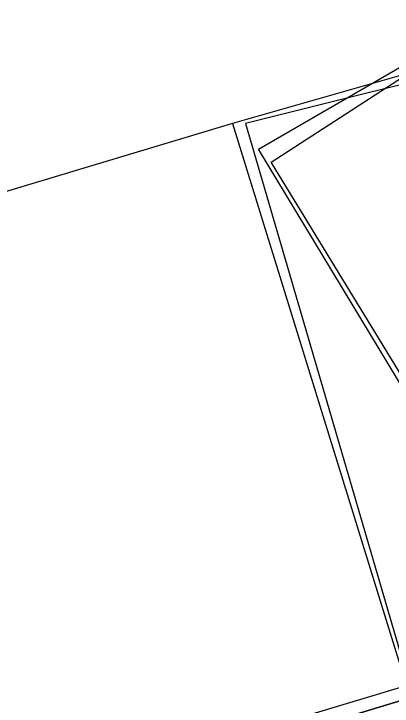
# Model space of a CAD drawing. Header units: feet. Extents: x -84 to 198, y -22 to 181.
# Drawn here: x 128.254 to 128.645, y 92.256 to 92.971 of the extents above; entities that cross this region are included whole.
import ezdxf

# ---------------------------------------------------------------- set-up
doc = ezdxf.new("R2010")
doc.units = ezdxf.units.FT
doc.layers.add('A-LINEA', color=7, linetype='CONTINUOUS')

msp = doc.modelspace()

# ---------------------------------------------------------------- linework, layer by layer
at = {"layer": 'A-LINEA'}
msp.add_line((128.48, 92.8578), (124.9333, 91.7911), dxfattribs=at)
msp.add_line((128.48, 92.8578), (124.9333, 91.7911), dxfattribs=at)
for points in [[(128.5067, 92.8311), (128.76, 92.9778), (129.0533, 92.4844), (128.8133, 92.3244), (128.5067, 92.8311)], [(128.5067, 92.8311), (128.76, 92.9778), (129.0533, 92.4844), (128.8133, 92.3244), (128.5067, 92.8311)], [(128.52, 92.8178), (128.7467, 92.9644), (129.04, 92.4844), (128.8133, 92.3378), (128.52, 92.8178)], [(128.52, 92.8178), (128.7467, 92.9644), (129.04, 92.4844), (128.8133, 92.3378), (128.52, 92.8178)], [(128.76, 92.9378), (128.48, 92.8578), (128.6533, 92.2978), (128.9333, 92.3911), (128.76, 92.9378)], [(128.76, 92.9378), (128.48, 92.8578), (128.6533, 92.2978), (128.9333, 92.3911), (128.76, 92.9378)], [(128.76, 92.9244), (128.4933, 92.8578), (128.6533, 92.3111), (128.92, 92.3911), (128.76, 92.9244)], [(128.76, 92.9244), (128.4933, 92.8578), (128.6533, 92.3111), (128.92, 92.3911), (128.76, 92.9244)], [(128.7733, 92.2978), (125, 91.1511), (125, 91.1778), (128.7733, 92.3111), (128.7733, 92.2978)], [(128.7733, 92.2978), (125, 91.1511), (125, 91.1778), (128.7733, 92.3111), (128.7733, 92.2978)], [(128.7867, 92.2711), (125.0133, 91.1378), (125, 91.1511), (128.7733, 92.2978), (128.7867, 92.2844), (128.7867, 92.2711)], [(128.7867, 92.2711), (125.0133, 91.1378), (125, 91.1511), (128.7733, 92.2978), (128.7867, 92.2844), (128.7867, 92.2711)]]:
    msp.add_lwpolyline(points, dxfattribs=at)

doc.saveas('drawing.dxf')
